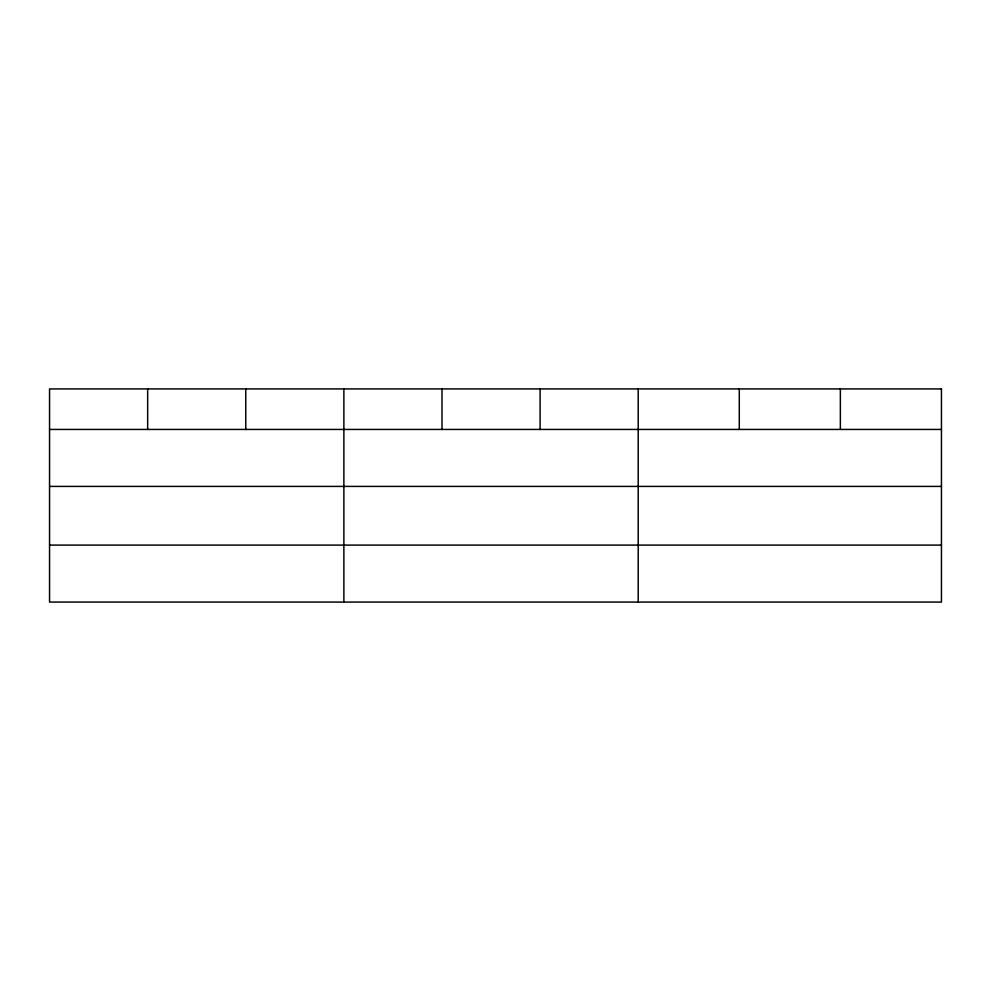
<?xml version="1.0" encoding="UTF-8"?>
<svg xmlns="http://www.w3.org/2000/svg" width="991" height="991" viewBox="0 0 991 991"><rect width="100%" height="100%" fill="white"/><g stroke="black" fill="none" stroke-linecap="round" stroke-linejoin="round"><path stroke-width="1.49" d="M49.55 429.437L941.45 429.437M49.55 486.408L941.45 486.408M49.55 545.1L941.45 545.1M840.368 388.93L840.368 429.437M739.286 388.93L739.286 429.437M638.204 388.93L638.204 602.07M540.095 388.93L540.095 429.437M441.986 388.93L441.986 429.437M343.877 388.93L343.877 602.07M245.768 388.93L245.768 429.437M147.659 388.93L147.659 429.437M941.45 388.93L49.55 388.93L49.55 602.07L941.45 602.07L941.45 388.93"/></g></svg>
